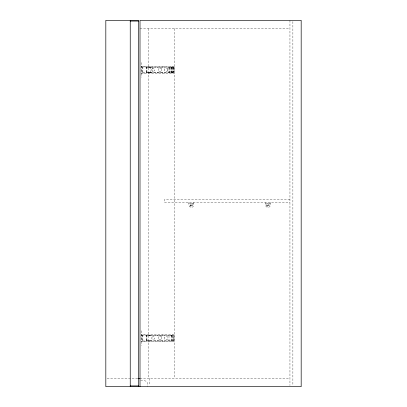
<?xml version="1.0" encoding="UTF-8"?>
<svg xmlns="http://www.w3.org/2000/svg" width="407" height="407" viewBox="0 0 407 407"><rect width="100%" height="100%" fill="white"/><g stroke="black" fill="none" stroke-linecap="round" stroke-linejoin="round"><path stroke-width="0.31" stroke-dasharray="2.04 1.53" d="M140.008 28.653L289.947 28.653M174.176 66.575L141.244 66.575L141.244 73.27L174.176 73.27M141.433 66.992L174.069 66.992L174.069 72.853L141.433 72.853M146.51 67.409L174.084 67.409M146.51 72.436L174.084 72.436M289.947 199.593L164.428 199.593L164.428 202.523L289.947 202.523M188.848 203.134L193.732 203.134M265.527 203.134L270.411 203.134M190.089 205.118L192.491 205.118M266.768 205.118L269.169 205.118M190.089 205.423L192.491 205.423M266.768 205.423L269.169 205.423M174.176 334.737L141.244 334.737L141.244 341.437L174.176 341.437M141.433 335.159L174.069 335.159L174.069 341.02L141.433 341.02M146.51 335.577L174.084 335.577M146.51 340.598L174.084 340.598M107.087 378.347L138.11 378.347M140.008 378.347L289.947 378.347M140.619 380.789C145.162 379.512 148.814 381.674 147.334 386.65M171.657 335.577L173.479 340.598L173.479 335.577M292.877 21.622L292.877 385.378M289.947 20.35L289.947 385.465M270.411 202.523L270.411 205.27A2.462 2.462 0 0 1 265.527 205.27L265.527 202.523M269.169 203.134L269.169 203.439L266.768 203.439L266.768 203.134M193.732 202.523L193.732 205.27A2.462 2.462 0 0 1 188.848 205.27L188.848 202.523M192.491 203.134L192.491 203.439L190.089 203.439L190.089 203.134M174.196 28.653L174.196 378.347M173.728 67.409L173.728 72.436M173.479 67.409L173.479 72.436M173.097 67.409L173.097 72.436M173.097 335.577L173.097 340.598M172.675 67.409L172.675 72.436M172.522 66.575L172.522 66.992M172.522 72.853L172.522 73.27M172.522 334.737L172.522 335.159M172.522 341.02L172.522 341.437M172.064 67.409L172.064 72.436M172.064 335.577L172.064 340.598M171.937 66.992L171.937 72.853M171.937 335.159L171.937 341.02M171.83 67.409L171.83 72.436M171.83 335.577L171.83 340.598M171.601 67.409L171.601 72.436M170.594 66.992L170.594 67.409M170.594 72.436L170.594 72.853M170.594 335.159L170.594 335.577M170.594 340.598L170.594 341.02M170.268 67.409L170.268 72.436M169.648 67.409L169.648 72.436M169.063 67.409L169.063 72.436M169.002 67.409L169.002 72.436M169.002 335.577L169.002 340.598M167.496 68.737L167.496 71.108M164.703 66.575L164.703 66.992M164.703 72.853L164.703 73.27M164.703 334.737L164.703 335.159M164.703 341.02L164.703 341.437M162.617 66.575L162.637 67.409M162.637 72.436L162.617 73.27M162.617 334.737L162.637 335.577M162.637 340.598L162.617 341.437M160.719 66.992L160.719 67.409M160.719 72.436L160.719 72.853M160.719 335.159L160.719 335.577M160.719 340.598L160.719 341.02M159.096 66.992L159.096 67.409M159.096 72.436L159.096 72.853M159.096 335.159L159.096 335.577M159.096 340.598L159.096 341.02M157.168 66.992L157.168 67.409M157.168 72.436L157.168 72.853M157.168 335.159L157.168 335.577M157.168 340.598L157.168 341.02M155.484 66.992L155.484 67.409M155.484 72.436L155.484 72.853M155.484 335.159L155.484 335.577M155.484 340.598L155.484 341.02M152.167 66.992L152.167 72.853M151.506 66.992L151.506 67.409M151.506 72.436L151.506 72.853M151.506 335.159L151.506 335.577M151.506 340.598L151.506 341.02M150.829 66.992L150.829 67.409M150.829 72.436L150.829 72.853M150.829 335.159L150.829 335.577M150.829 340.598L150.829 341.02M150.331 66.992L150.331 72.853M149.883 66.992L149.883 67.409M149.883 72.436L149.883 72.853M149.883 335.159L149.883 335.577M149.883 340.598L149.883 341.02M149.776 378.347L149.776 385.465M149.639 66.992L149.639 67.409M149.639 72.436L149.639 72.853M149.639 335.159L149.639 335.577M149.639 340.598L149.639 341.02M149.333 66.992L149.333 67.409M149.333 72.436L149.333 72.853M149.333 335.159L149.333 335.577M149.333 340.598L149.333 341.02M149.257 66.992L149.257 67.409M149.257 72.436L149.257 72.853M149.059 66.992L149.059 67.409M149.059 72.436L149.059 72.853M149.059 335.159L149.059 335.577M149.059 340.598L149.059 341.02M148.738 66.992L148.738 67.409M148.738 72.436L148.738 72.853M148.433 66.992L148.433 67.409M148.433 72.436L148.433 72.853M148.433 335.159L148.433 335.577M148.433 340.598L148.433 341.02M148.311 28.653L148.311 378.347M146.968 66.992L146.968 72.853M146.968 335.159L146.968 341.02M146.769 66.575L146.769 73.27M146.769 334.737L146.769 341.437M146.51 66.992L146.51 72.853M146.51 335.159L146.51 341.02M144.363 66.575L144.363 66.992M144.363 72.853L144.363 73.27M144.363 334.737L144.363 335.159M144.363 341.02L144.363 341.437M143.569 66.575L143.569 66.992M143.569 72.853L143.569 73.27M143.569 334.737L143.569 335.159M143.569 341.02L143.569 341.437M142.872 66.992L142.872 72.853M142.872 335.159L142.872 341.02M142.765 66.575L142.765 73.27M142.765 334.737L142.765 341.437M141.488 66.575L141.488 66.992M141.488 72.853L141.488 73.27M141.488 334.737L141.488 335.159M141.488 341.02L141.488 341.437M141.433 62.597L141.433 77.249M141.433 330.764L141.433 345.416M190.11 204.955L190.11 205.586A1.221 1.221 0 0 0 192.47 205.586L192.47 204.955A1.221 1.221 0 0 0 190.11 204.955M266.788 204.955L266.788 205.586A1.221 1.221 0 0 0 269.149 205.586L269.149 204.955A1.221 1.221 0 0 0 266.788 204.955M151.76 69.19L151.536 69.923L152.376 71.189L153.22 71.388L154.68 70.655L154.68 69.19L154.065 68.656L153.22 68.457L151.76 69.19M164.525 69.078L164.265 69.923L164.525 70.767L165.237 71.383L166.209 71.612L167.888 70.767L168.152 69.923L167.888 69.078L167.18 68.462L166.209 68.234L164.525 69.078M151.76 337.357L151.536 338.09L152.376 339.357L153.22 339.555L154.68 338.822L154.68 337.357L154.065 336.818L153.22 336.625L151.76 337.357M164.525 337.245L164.265 338.09L164.525 338.934L165.237 339.55L166.209 339.774L167.888 338.934L168.152 338.09L167.888 337.245L167.18 336.63L166.209 336.401L164.525 337.245M161.788 68.249L158.45 68.249L158.45 71.596L161.788 71.596L161.788 68.249M161.788 336.416L158.45 336.416L158.45 339.764L161.788 339.764L161.788 336.416"/><path stroke-width="0.61" d="M130.24 21.083L138.543 21.083M138.11 378.347L140.008 378.347M130.24 385.917L138.543 385.917M140.008 386.65L140.008 20.35L301.18 20.35L301.18 386.65L105.82 386.65L105.82 20.35L138.543 20.35L138.543 386.65M130.24 20.35L130.24 386.65"/></g></svg>
